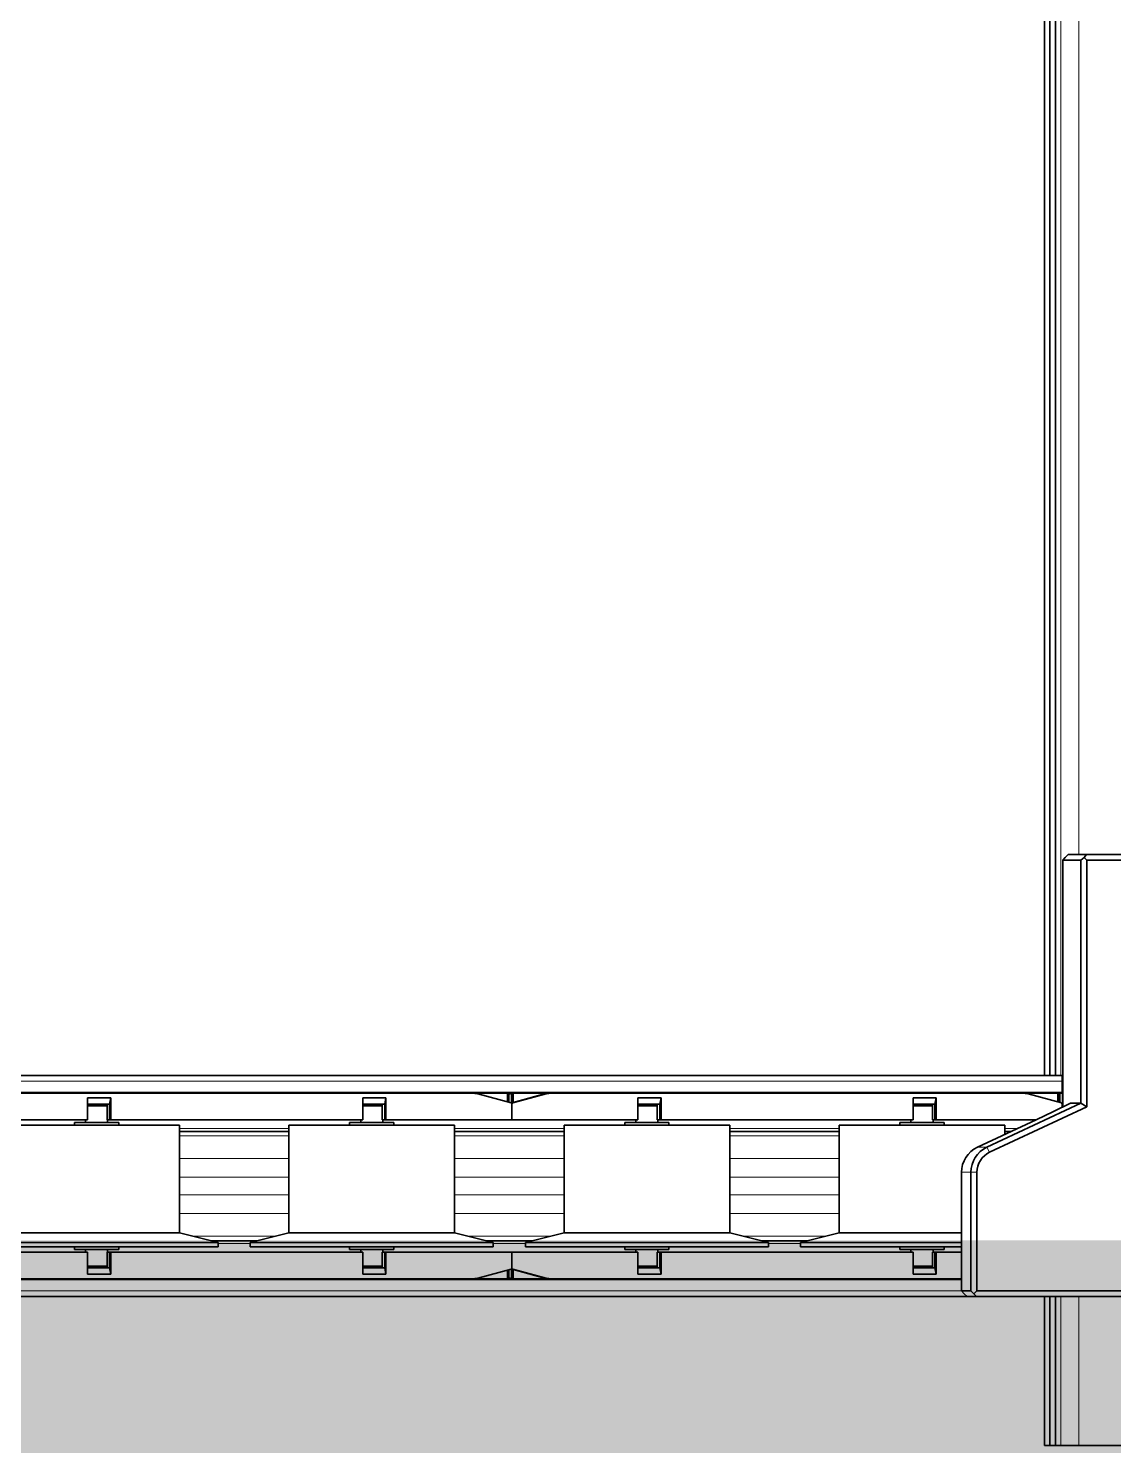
# Model space of a CAD drawing. Header units: inches. Extents: x 185496 to 352137, y 107182 to 179410.
# Drawn here: x 238216.6 to 238413.1, y 165410.5 to 165667.1 of the extents above; entities that cross this region are included whole.
import ezdxf

# ---------------------------------------------------------------- set-up
doc = ezdxf.new("R2010")
doc.units = ezdxf.units.IN
doc.header["$MEASUREMENT"] = 0
doc.layers.add('DIM', color=2, linetype='Continuous')
doc.layers.add('ZSX', color=4, linetype='Continuous')

# ---------------------------------------------------------------- blocks, each defined once
blk = doc.blocks.new('生产区')
at = {"layer": 'ZSX', "color": 0, "const_width": 0.35, "elevation": -1257.5994}
blk.add_lwpolyline([(120630.4528, 1544.4298), (120678.1725, 1544.4298)], dxfattribs=at)
blk = doc.blocks.new('liaojia')
at = {"color": 7, "lineweight": 35, "ltscale": 0.094638}
for p, q in [((800023.27, -279404.65), (800023.27, -279442.51)), ((800024.27, -279404.57), (800024.27, -279442.42))]:
    blk.add_line(p, q, dxfattribs=at)
at = {"color": 7, "lineweight": 35, "ltscale": 0.144448}
for p, q in [((800102.27, -279462.35), (800102.27, -279404.57)), ((800103.27, -279462.43), (800103.27, -279404.65))]:
    blk.add_line(p, q, dxfattribs=at)
at = {"color": 7, "lineweight": 35, "ltscale": 0.027893}
blk.add_line((800130.27, -279443.92), (800130.27, -279432.76), dxfattribs=at)
at = {"color": 7, "lineweight": 35, "ltscale": 0.001689}
for p, q in [((800023.77, -279442.96), (800023.27, -279442.51)), ((800023.77, -279446.36), (800024.27, -279446.82)), ((800102.77, -279462.89), (800103.27, -279462.43)), ((800102.77, -279464.67), (800102.27, -279465.13))]:
    blk.add_line(p, q, dxfattribs=at)
at = {"color": 7, "lineweight": 35, "ltscale": 0.00828}
for p, q in [((800023.27, -279445.82), (800023.27, -279442.51)), ((800024.27, -279446.82), (800024.27, -279443.51))]:
    blk.add_line(p, q, dxfattribs=at)
at = {"color": 7, "lineweight": 35, "ltscale": 0.001843}
for p, q in [((800023.77, -279442.96), (800024.27, -279442.42)), ((800023.77, -279442.96), (800024.27, -279443.51)), ((800023.77, -279446.36), (800023.27, -279445.82)), ((800102.77, -279462.89), (800102.27, -279462.35)), ((800102.77, -279462.89), (800102.27, -279463.43)), ((800102.77, -279464.67), (800103.27, -279464.13))]:
    blk.add_line(p, q, dxfattribs=at)
at = {"color": 7, "lineweight": 35, "ltscale": 0.111592}
blk.add_line((800024.27, -279442.42), (800068.91, -279442.42), dxfattribs=at)
at = {"color": 7, "lineweight": 35, "ltscale": 0.11}
blk.add_line((800024.27, -279443.51), (800068.27, -279443.51), dxfattribs=at)
at = {"color": 7, "lineweight": 35, "ltscale": 0.003142}
blk.add_line((800068.27, -279443.51), (800068.91, -279442.42), dxfattribs=at)
at = {"color": 7, "lineweight": 35, "ltscale": 0.004749}
blk.add_line((800068.27, -279445.41), (800068.27, -279443.51), dxfattribs=at)
at = {"color": 7, "lineweight": 35, "ltscale": 0.047058}
blk.add_line((800068.27, -279443.51), (800076.25, -279460.55), dxfattribs=at)
at = {"color": 7, "lineweight": 35, "ltscale": 0.048646}
blk.add_line((800068.91, -279442.42), (800077.16, -279460.05), dxfattribs=at)
at = {"color": 7, "lineweight": 13}
for p, q in [((800023.27, -279443.92), (799249.27, -279443.92)), ((800063.27, -279447.17), (799706.67, -279447.17)), ((800064.27, -279446.91), (800064.27, -280642.34)), ((800066.27, -279446.91), (800066.27, -280642.34)), ((800063.27, -279450.13), (799706.67, -279450.13)), ((800100.27, -279465.13), (800100.27, -280642.34)), ((800102.27, -279465.13), (800102.27, -280642.34))]:
    blk.add_line(p, q, dxfattribs=at)
at = {"color": 7, "lineweight": 13, "ltscale": 0.0675}
for p, q in [((800130.27, -279443.92), (800103.27, -279443.92)), ((800130.27, -279447.17), (800103.27, -279447.17)), ((800130.27, -279450.13), (800103.27, -279450.13))]:
    blk.add_line(p, q, dxfattribs=at)
at = {"color": 7, "lineweight": 35, "ltscale": 0.008125}
blk.add_line((800130.27, -279447.17), (800130.27, -279443.92), dxfattribs=at)
at = {"color": 7, "lineweight": 35}
for p, q in [((800063.27, -279448.14), (799706.67, -279448.14)), ((800063.27, -279446.99), (800063.27, -280642.43)), ((800066.47, -279446.92), (800066.47, -280642.36)), ((800063.27, -279449.15), (799706.67, -279449.15)), ((799706.67, -279450.14), (800063.27, -279450.14)), ((800063.27, -279449.31), (800063.27, -280642.59)), ((800103.27, -279464.13), (800103.27, -280642.43))]:
    blk.add_line(p, q, dxfattribs=at)
at = {"color": 7, "lineweight": 35, "ltscale": 0.111776}
blk.add_line((800024.27, -279446.82), (800068.98, -279446.82), dxfattribs=at)
at = {"color": 7, "lineweight": 35, "ltscale": 0.005}
blk.add_line((800064.27, -279446.91), (800066.27, -279446.91), dxfattribs=at)
at = {"color": 7, "lineweight": 13, "ltscale": 0.004327}
blk.add_line((800068.21, -279447.17), (800066.47, -279447.17), dxfattribs=at)
at = {"color": 7, "lineweight": 35, "ltscale": 0.000635622}
for p, q in [((800066.47, -279447.92), (800066.54, -279447.68)), ((800066.54, -279546.3), (800066.47, -279546.06)), ((800100.07, -279546.06), (800100.01, -279546.3))]:
    blk.add_line(p, q, dxfattribs=at)
at = {"color": 7, "lineweight": 35, "ltscale": 3.0899e-05}
blk.add_line((800066.47, -279447.88), (800066.49, -279447.88), dxfattribs=at)
at = {"color": 7, "lineweight": 35, "ltscale": 0.003818}
for p, q in [((800068.07, -279447.68), (800066.54, -279447.68)), ((800068.07, -279547.3), (800066.54, -279547.3)), ((800100.01, -279547.3), (800098.48, -279547.3))]:
    blk.add_line(p, q, dxfattribs=at)
at = {"color": 7, "lineweight": 35, "ltscale": 0.015631}
for p, q in [((800068.23, -279447.06), (800066.61, -279453.1)), ((800066.61, -279540.34), (800068.23, -279546.38)), ((800098.31, -279546.38), (800099.94, -279540.34)), ((800068.23, -279546.68), (800066.61, -279552.71)), ((800099.94, -279552.71), (800098.31, -279546.68))]:
    blk.add_line(p, q, dxfattribs=at)
at = {"color": 7, "lineweight": 35, "ltscale": 0.000567335}
blk.add_line((800066.62, -279447.68), (800066.67, -279447.46), dxfattribs=at)
at = {"color": 7, "lineweight": 35, "ltscale": 0.00363}
for p, q in [((800066.67, -279447.46), (800068.13, -279447.46)), ((800066.67, -279547.08), (800068.13, -279547.08)), ((800068.13, -279547.08), (800066.67, -279547.08))]:
    blk.add_line(p, q, dxfattribs=at)
at = {"color": 7, "lineweight": 35, "ltscale": 0.001505}
blk.add_line((800069.03, -279446.91), (800068.43, -279446.91), dxfattribs=at)
at = {"color": 7, "lineweight": 35, "ltscale": 0.0675}
for p, q in [((800130.27, -279448.14), (800103.27, -279448.14)), ((800130.27, -279449.15), (800103.27, -279449.15)), ((800103.27, -279450.14), (800130.27, -279450.14))]:
    blk.add_line(p, q, dxfattribs=at)
at = {"color": 7, "lineweight": 35, "ltscale": 0.002441}
for p, q in [((800130.27, -279448.14), (800130.27, -279447.17)), ((800130.27, -279450.13), (800130.27, -279449.15))]:
    blk.add_line(p, q, dxfattribs=at)
at = {"color": 7, "lineweight": 35, "ltscale": 0.002527}
blk.add_line((800130.27, -279449.15), (800130.27, -279448.14), dxfattribs=at)
at = {"color": 7, "lineweight": 35, "ltscale": 2.86102e-05}
blk.add_line((800130.27, -279450.14), (800130.27, -279450.13), dxfattribs=at)
at = {"color": 7, "lineweight": 35, "ltscale": 0.029397}
blk.add_line((800076.25, -279462.25), (800071.27, -279451.6), dxfattribs=at)
at = {"color": 7, "lineweight": 35, "ltscale": 0.045278}
blk.add_line((800071.27, -279451.61), (800071.27, -279469.72), dxfattribs=at)
at = {"color": 7, "lineweight": 35, "ltscale": 0.212965}
for p, q in [((800066.47, -279454.13), (800066.47, -279539.31)), ((800066.47, -279553.75), (800066.47, -279638.93)), ((800100.07, -279638.93), (800100.07, -279553.75))]:
    blk.add_line(p, q, dxfattribs=at)
at = {"color": 7, "lineweight": 13, "ltscale": 0.00565}
blk.add_line((800072.87, -279455.03), (800072.87, -279457.29), dxfattribs=at)
at = {"color": 7, "lineweight": 35, "ltscale": 0.00298}
blk.add_line((800073.37, -279456.1), (800073.37, -279457.29), dxfattribs=at)
at = {"color": 7, "lineweight": 35, "ltscale": 0.034232}
for p, q in [((800072.27, -279457.29), (800072.27, -279470.98)), ((800072.27, -279507.1), (800072.27, -279520.79)), ((800091.73, -279520.79), (800091.73, -279507.1)), ((800072.27, -279556.91), (800072.27, -279570.6)), ((800091.73, -279570.6), (800091.73, -279556.91)), ((800072.27, -279606.72), (800072.27, -279620.41)), ((800091.73, -279620.41), (800091.73, -279606.72))]:
    blk.add_line(p, q, dxfattribs=at)
at = {"color": 7, "lineweight": 35, "ltscale": 0.004145}
blk.add_line((800073.93, -279457.29), (800072.27, -279457.29), dxfattribs=at)
at = {"color": 7, "lineweight": 13, "ltscale": 0.002597}
blk.add_line((800076.25, -279460.55), (800077.16, -279460.05), dxfattribs=at)
at = {"color": 7, "lineweight": 13, "ltscale": 0.00424}
for p, q in [((800076.25, -279462.25), (800076.25, -279460.55)), ((800080.79, -279465.13), (800080.79, -279463.43))]:
    blk.add_line(p, q, dxfattribs=at)
at = {"color": 7, "lineweight": 13, "ltscale": 0.002708}
blk.add_line((800080.79, -279463.43), (800080.79, -279462.35), dxfattribs=at)
at = {"color": 7, "lineweight": 35, "ltscale": 0.053722}
for p, q in [((800080.79, -279462.35), (800102.27, -279462.35)), ((800080.79, -279463.43), (800102.27, -279463.43)), ((800102.27, -279465.13), (800080.79, -279465.13))]:
    blk.add_line(p, q, dxfattribs=at)
at = {"color": 7, "lineweight": 35, "ltscale": 0.00424}
for p, q in [((800102.27, -279465.13), (800102.27, -279463.43)), ((800103.27, -279464.13), (800103.27, -279462.43))]:
    blk.add_line(p, q, dxfattribs=at)
at = {"color": 7, "lineweight": 35, "ltscale": 0.01464}
blk.add_line((800091.73, -279470.98), (800091.73, -279465.13), dxfattribs=at)
at = {"color": 7, "lineweight": 35, "ltscale": 0.013115}
for p, q in [((800093.47, -279470.37), (800093.47, -279465.13)), ((800094.27, -279470.37), (800094.27, -279465.13))]:
    blk.add_line(p, q, dxfattribs=at)
at = {"color": 7, "lineweight": 35, "ltscale": 0.011491}
blk.add_line((800095.27, -279469.72), (800095.27, -279465.13), dxfattribs=at)
at = {"color": 7, "lineweight": 35, "ltscale": 0.185466}
blk.add_line((800100.07, -279539.31), (800100.07, -279465.13), dxfattribs=at)
at = {"color": 7, "lineweight": 35, "ltscale": 0.009128}
for p, q in [((800071.77, -279471.94), (800071.77, -279468.29)), ((800094.77, -279468.29), (800094.77, -279471.94)), ((800071.77, -279518.1), (800071.77, -279521.75)), ((800094.77, -279521.75), (800094.77, -279518.1)), ((800071.77, -279571.56), (800071.77, -279567.91)), ((800094.77, -279567.91), (800094.77, -279571.56))]:
    blk.add_line(p, q, dxfattribs=at)
at = {"color": 7, "lineweight": 35, "ltscale": 0.00125}
for p, q in [((800072.27, -279468.29), (800071.77, -279468.29)), ((800094.77, -279468.29), (800094.27, -279468.29)), ((800071.77, -279470.29), (800071.27, -279470.29)), ((800095.27, -279470.29), (800094.77, -279470.29)), ((800071.77, -279474.29), (800071.27, -279474.29)), ((800095.27, -279474.29), (800094.77, -279474.29)), ((800072.27, -279476.29), (800071.77, -279476.29)), ((800094.77, -279476.29), (800094.27, -279476.29)), ((800072.27, -279518.1), (800071.77, -279518.1)), ((800094.77, -279518.1), (800094.27, -279518.1)), ((800071.77, -279520.1), (800071.27, -279520.1)), ((800095.27, -279520.1), (800094.77, -279520.1)), ((800071.77, -279524.1), (800071.27, -279524.1)), ((800095.27, -279524.1), (800094.77, -279524.1)), ((800072.27, -279526.1), (800071.77, -279526.1)), ((800094.77, -279526.1), (800094.27, -279526.1)), ((800072.27, -279567.91), (800071.77, -279567.91)), ((800094.77, -279567.91), (800094.27, -279567.91)), ((800071.77, -279569.91), (800071.27, -279569.91)), ((800095.27, -279569.91), (800094.77, -279569.91)), ((800071.77, -279573.91), (800071.27, -279573.91)), ((800095.27, -279573.91), (800094.77, -279573.91)), ((800072.27, -279575.91), (800071.77, -279575.91)), ((800094.77, -279575.91), (800094.27, -279575.91)), ((800072.27, -279617.72), (800071.77, -279617.72)), ((800094.77, -279617.72), (800094.27, -279617.72)), ((800071.77, -279619.72), (800071.27, -279619.72)), ((800095.27, -279619.72), (800094.77, -279619.72)), ((800071.77, -279623.72), (800071.27, -279623.72)), ((800072.27, -279625.72), (800071.77, -279625.72)), ((800094.77, -279625.72), (800094.27, -279625.72)), ((800095.27, -279623.72), (800094.77, -279623.72))]:
    blk.add_line(p, q, dxfattribs=at)
at = {"color": 7, "lineweight": 35, "ltscale": 0.01046}
for p, q in [((800067.31, -279473.91), (800067.31, -279469.72)), ((800099.24, -279469.72), (800099.24, -279473.91)), ((800067.31, -279523.72), (800067.31, -279519.53)), ((800099.24, -279519.53), (800099.24, -279523.72)), ((800067.31, -279573.53), (800067.31, -279569.34)), ((800099.24, -279569.34), (800099.24, -279573.53)), ((800067.31, -279623.34), (800067.31, -279619.15)), ((800099.24, -279619.15), (800099.24, -279623.34))]:
    blk.add_line(p, q, dxfattribs=at)
at = {"color": 7, "lineweight": 35, "ltscale": 0.009914}
for p, q in [((800067.31, -279469.72), (800071.27, -279469.72)), ((800095.27, -279469.72), (800099.24, -279469.72)), ((800071.27, -279473.91), (800067.31, -279473.91)), ((800099.24, -279473.91), (800095.27, -279473.91)), ((800067.31, -279519.53), (800071.27, -279519.53)), ((800095.27, -279519.53), (800099.24, -279519.53)), ((800071.27, -279523.72), (800067.31, -279523.72)), ((800099.24, -279523.72), (800095.27, -279523.72)), ((800067.31, -279569.34), (800071.27, -279569.34)), ((800095.27, -279569.34), (800099.24, -279569.34)), ((800071.27, -279573.53), (800067.31, -279573.53)), ((800099.24, -279573.53), (800095.27, -279573.53)), ((800067.31, -279619.15), (800071.27, -279619.15)), ((800095.27, -279619.15), (800099.24, -279619.15)), ((800071.27, -279623.34), (800067.31, -279623.34)), ((800099.24, -279623.34), (800095.27, -279623.34))]:
    blk.add_line(p, q, dxfattribs=at)
at = {"color": 7, "lineweight": 35, "ltscale": 0.002965}
for p, q in [((800068.47, -279469.94), (800067.31, -279469.72)), ((800099.24, -279469.72), (800098.07, -279469.94)), ((800068.47, -279519.75), (800067.31, -279519.53)), ((800099.24, -279519.53), (800098.07, -279519.75)), ((800068.47, -279569.56), (800067.31, -279569.34)), ((800099.24, -279569.34), (800098.07, -279569.56)), ((800068.47, -279619.37), (800067.31, -279619.15)), ((800099.24, -279619.15), (800098.07, -279619.37))]:
    blk.add_line(p, q, dxfattribs=at)
at = {"color": 7, "lineweight": 35, "ltscale": 0.007}
for p, q in [((800068.47, -279469.94), (800071.27, -279469.94)), ((800095.27, -279469.94), (800098.07, -279469.94)), ((800068.47, -279519.75), (800071.27, -279519.75)), ((800098.07, -279519.75), (800095.27, -279519.75)), ((800068.47, -279569.56), (800071.27, -279569.56)), ((800095.27, -279569.56), (800098.07, -279569.56)), ((800068.47, -279619.37), (800071.27, -279619.37)), ((800098.07, -279619.37), (800095.27, -279619.37))]:
    blk.add_line(p, q, dxfattribs=at)
at = {"color": 7, "lineweight": 35, "ltscale": 0.009915}
for p, q in [((800068.47, -279469.94), (800068.47, -279473.91)), ((800098.07, -279473.91), (800098.07, -279469.94)), ((800068.47, -279523.72), (800068.47, -279519.75)), ((800098.07, -279519.75), (800098.07, -279523.72)), ((800068.47, -279569.56), (800068.47, -279573.53)), ((800098.07, -279573.53), (800098.07, -279569.56))]:
    blk.add_line(p, q, dxfattribs=at)
at = {"color": 7, "lineweight": 35, "ltscale": 0.000749969}
for p, q in [((800068.77, -279470.4), (800068.47, -279470.4)), ((800097.77, -279470.4), (800098.07, -279470.4)), ((800068.47, -279520.21), (800068.77, -279520.21)), ((800097.77, -279520.21), (800098.07, -279520.21)), ((800068.77, -279570.02), (800068.47, -279570.02)), ((800097.77, -279570.02), (800098.07, -279570.02)), ((800068.47, -279619.83), (800068.77, -279619.83)), ((800097.77, -279619.83), (800098.07, -279619.83))]:
    blk.add_line(p, q, dxfattribs=at)
at = {"color": 7, "lineweight": 35, "ltscale": 0.00625}
for p, q in [((800071.27, -279470.4), (800068.77, -279470.4)), ((800097.77, -279470.4), (800095.27, -279470.4)), ((800071.27, -279520.21), (800068.77, -279520.21)), ((800097.77, -279520.21), (800095.27, -279520.21)), ((800071.27, -279570.02), (800068.77, -279570.02)), ((800097.77, -279570.02), (800095.27, -279570.02)), ((800071.27, -279619.83), (800068.77, -279619.83)), ((800097.77, -279619.83), (800095.27, -279619.83))]:
    blk.add_line(p, q, dxfattribs=at)
at = {"color": 7, "lineweight": 35, "ltscale": 0.004289}
for p, q in [((800068.77, -279472.12), (800068.77, -279470.4)), ((800097.77, -279470.4), (800097.77, -279472.12)), ((800068.77, -279521.93), (800068.77, -279520.21)), ((800097.77, -279520.21), (800097.77, -279521.93)), ((800068.77, -279571.73), (800068.77, -279570.02)), ((800097.77, -279570.02), (800097.77, -279571.73)), ((800068.77, -279621.54), (800068.77, -279619.83)), ((800097.77, -279619.83), (800097.77, -279621.54))]:
    blk.add_line(p, q, dxfattribs=at)
at = {"color": 7, "lineweight": 35, "ltscale": 0.00055542}
for p, q in [((800071.27, -279469.72), (800071.27, -279469.94)), ((800095.27, -279469.94), (800095.27, -279469.72)), ((800071.27, -279519.53), (800071.27, -279519.75)), ((800095.27, -279519.75), (800095.27, -279519.53)), ((800071.27, -279569.34), (800071.27, -279569.56)), ((800095.27, -279569.56), (800095.27, -279569.34)), ((800071.27, -279619.15), (800071.27, -279619.37)), ((800095.27, -279619.37), (800095.27, -279619.15))]:
    blk.add_line(p, q, dxfattribs=at)
at = {"color": 7, "lineweight": 35, "ltscale": 0.001138}
for p, q in [((800071.27, -279469.94), (800071.27, -279470.4)), ((800095.27, -279470.4), (800095.27, -279469.94)), ((800071.27, -279519.75), (800071.27, -279520.21)), ((800095.27, -279520.21), (800095.27, -279519.75)), ((800071.27, -279569.56), (800071.27, -279570.02)), ((800095.27, -279570.02), (800095.27, -279569.56)), ((800071.27, -279619.37), (800071.27, -279619.83)), ((800095.27, -279619.83), (800095.27, -279619.37))]:
    blk.add_line(p, q, dxfattribs=at)
at = {"color": 7, "lineweight": 35, "ltscale": 0.010872}
for p, q in [((800071.77, -279476.29), (800071.77, -279471.94)), ((800094.77, -279471.94), (800094.77, -279476.29)), ((800071.77, -279521.75), (800071.77, -279526.1)), ((800094.77, -279526.1), (800094.77, -279521.75)), ((800071.77, -279575.91), (800071.77, -279571.56)), ((800094.77, -279571.56), (800094.77, -279575.91)), ((800071.77, -279621.37), (800071.77, -279625.72)), ((800094.77, -279625.72), (800094.77, -279621.37))]:
    blk.add_line(p, q, dxfattribs=at)
at = {"color": 7, "lineweight": 35, "ltscale": 0.040768}
for p, q in [((800072.27, -279470.98), (800072.27, -279487.29)), ((800091.73, -279487.29), (800091.73, -279470.98)), ((800072.27, -279520.79), (800072.27, -279537.1)), ((800091.73, -279537.1), (800091.73, -279520.79)), ((800072.27, -279570.6), (800072.27, -279586.91)), ((800091.73, -279586.91), (800091.73, -279570.6)), ((800072.27, -279636.72), (800072.27, -279620.41)), ((800091.73, -279636.72), (800091.73, -279620.41))]:
    blk.add_line(p, q, dxfattribs=at)
at = {"color": 7, "lineweight": 35, "ltscale": 0.059793}
for p, q in [((800093.47, -279494.29), (800093.47, -279470.37)), ((800094.27, -279494.29), (800094.27, -279470.37)), ((800093.47, -279544.1), (800093.47, -279520.18)), ((800094.27, -279544.1), (800094.27, -279520.18)), ((800093.47, -279593.91), (800093.47, -279569.99)), ((800094.27, -279593.91), (800094.27, -279569.99)), ((800093.47, -279643.72), (800093.47, -279619.8)), ((800094.27, -279643.72), (800094.27, -279619.8))]:
    blk.add_line(p, q, dxfattribs=at)
at = {"color": 7, "lineweight": 35, "ltscale": 0.004478}
for p, q in [((800068.77, -279473.91), (800068.77, -279472.12)), ((800097.77, -279472.12), (800097.77, -279473.91)), ((800068.77, -279523.72), (800068.77, -279521.93)), ((800097.77, -279521.93), (800097.77, -279523.72)), ((800068.77, -279573.53), (800068.77, -279571.73)), ((800097.77, -279571.73), (800097.77, -279573.53)), ((800068.77, -279623.34), (800068.77, -279621.54)), ((800097.77, -279621.54), (800097.77, -279623.34))]:
    blk.add_line(p, q, dxfattribs=at)
at = {"color": 7, "lineweight": 35, "ltscale": 0.114064}
for p, q in [((800071.27, -279473.91), (800071.27, -279519.53)), ((800095.27, -279519.53), (800095.27, -279473.91)), ((800071.27, -279573.53), (800071.27, -279619.15)), ((800095.27, -279619.15), (800095.27, -279573.53))]:
    blk.add_line(p, q, dxfattribs=at)
at = {"color": 7, "lineweight": 35, "ltscale": 0.048637}
for p, q in [((800091.73, -279487.29), (800072.27, -279487.29)), ((800091.73, -279507.1), (800072.27, -279507.1)), ((800091.73, -279537.1), (800072.27, -279537.1)), ((800091.73, -279556.91), (800072.27, -279556.91)), ((800091.73, -279586.91), (800072.27, -279586.91)), ((800091.73, -279606.72), (800072.27, -279606.72))]:
    blk.add_line(p, q, dxfattribs=at)
at = {"color": 7, "lineweight": 13, "ltscale": 0.049524}
for p, q in [((800072.87, -279487.29), (800072.87, -279507.1)), ((800074.19, -279487.29), (800074.19, -279507.1)), ((800078.31, -279487.29), (800078.31, -279507.1)), ((800081.67, -279487.29), (800081.67, -279507.1)), ((800084.88, -279487.29), (800084.88, -279507.1)), ((800088.24, -279487.29), (800088.24, -279507.1)), ((800072.87, -279537.1), (800072.87, -279556.91)), ((800074.19, -279537.1), (800074.19, -279556.91)), ((800078.31, -279537.1), (800078.31, -279556.91)), ((800081.67, -279537.1), (800081.67, -279556.91)), ((800084.88, -279537.1), (800084.88, -279556.91)), ((800088.24, -279537.1), (800088.24, -279556.91)), ((800072.87, -279586.91), (800072.87, -279606.72)), ((800074.19, -279586.91), (800074.19, -279606.72)), ((800078.31, -279586.91), (800078.31, -279606.72)), ((800081.67, -279586.91), (800081.67, -279606.72)), ((800084.88, -279586.91), (800084.88, -279606.72)), ((800088.24, -279586.91), (800088.24, -279606.72))]:
    blk.add_line(p, q, dxfattribs=at)
at = {"color": 7, "lineweight": 35, "ltscale": 0.049524}
for p, q in [((800073.37, -279487.29), (800073.37, -279507.1)), ((800073.37, -279537.1), (800073.37, -279556.91)), ((800073.37, -279586.91), (800073.37, -279606.72))]:
    blk.add_line(p, q, dxfattribs=at)
at = {"color": 7, "lineweight": 35, "ltscale": 0.018036}
for p, q in [((800091.73, -279487.29), (800093.47, -279494.29)), ((800091.73, -279507.1), (800093.47, -279500.1)), ((800091.73, -279537.1), (800093.47, -279544.1)), ((800091.73, -279556.91), (800093.47, -279549.91)), ((800091.73, -279586.91), (800093.47, -279593.91)), ((800091.73, -279606.72), (800093.47, -279599.72))]:
    blk.add_line(p, q, dxfattribs=at)
at = {"color": 7, "lineweight": 13, "ltscale": 0.036825}
for p, q in [((800092.36, -279489.83), (800092.36, -279504.56)), ((800092.36, -279539.64), (800092.36, -279554.37)), ((800092.36, -279589.45), (800092.36, -279604.18))]:
    blk.add_line(p, q, dxfattribs=at)
at = {"color": 7, "lineweight": 35, "ltscale": 0.020541}
for p, q in [((800093.17, -279493.09), (800093.17, -279501.3)), ((800093.17, -279542.9), (800093.17, -279551.11)), ((800093.17, -279592.71), (800093.17, -279600.92))]:
    blk.add_line(p, q, dxfattribs=at)
at = {"color": 7, "lineweight": 35, "ltscale": 0.002}
for p, q in [((800094.27, -279494.29), (800093.47, -279494.29)), ((800094.27, -279500.1), (800093.47, -279500.1)), ((800094.27, -279544.1), (800093.47, -279544.1)), ((800094.27, -279549.91), (800093.47, -279549.91)), ((800094.27, -279593.91), (800093.47, -279593.91)), ((800094.27, -279599.72), (800093.47, -279599.72))]:
    blk.add_line(p, q, dxfattribs=at)
at = {"color": 7, "lineweight": 13, "ltscale": 0.014524}
for p, q in [((800093.67, -279494.29), (800093.67, -279500.1)), ((800093.67, -279544.1), (800093.67, -279549.91)), ((800093.67, -279593.91), (800093.67, -279599.72))]:
    blk.add_line(p, q, dxfattribs=at)
at = {"color": 7, "lineweight": 35, "ltscale": 0.050206}
for p, q in [((800093.47, -279520.18), (800093.47, -279500.1)), ((800094.27, -279520.18), (800094.27, -279500.1)), ((800093.47, -279569.99), (800093.47, -279549.91)), ((800094.27, -279569.99), (800094.27, -279549.91)), ((800093.47, -279619.8), (800093.47, -279599.72)), ((800094.27, -279619.8), (800094.27, -279599.72))]:
    blk.add_line(p, q, dxfattribs=at)
at = {"color": 7, "lineweight": 35, "ltscale": 0.057032}
for p, q in [((800071.27, -279523.72), (800071.27, -279546.53)), ((800095.27, -279546.53), (800095.27, -279523.72)), ((800071.27, -279546.53), (800071.27, -279569.34)), ((800095.27, -279569.34), (800095.27, -279546.53)), ((800071.27, -279623.34), (800071.27, -279646.15)), ((800095.27, -279646.15), (800095.27, -279623.34))]:
    blk.add_line(p, q, dxfattribs=at)
at = {"color": 7, "lineweight": 35, "ltscale": 4.15802e-05}
blk.add_line((800066.47, -279539.31), (800066.47, -279539.33), dxfattribs=at)
at = {"color": 7, "lineweight": 13, "ltscale": 0.000675583}
for p, q in [((800066.61, -279540.61), (800066.61, -279540.34)), ((800099.94, -279540.34), (800099.94, -279540.61))]:
    blk.add_line(p, q, dxfattribs=at)
at = {"color": 7, "lineweight": 35, "ltscale": 0.014723}
for p, q in [((800068.14, -279546.3), (800066.61, -279540.61)), ((800099.94, -279540.61), (800098.41, -279546.3))]:
    blk.add_line(p, q, dxfattribs=at)
at = {"color": 7, "lineweight": 35, "ltscale": 0.000675583}
blk.add_line((800100.07, -279539.58), (800100.07, -279539.31), dxfattribs=at)
at = {"color": 7, "lineweight": 35, "ltscale": 0.036052}
blk.add_line((800100.07, -279539.32), (800100.07, -279553.75), dxfattribs=at)
at = {"color": 7, "lineweight": 35, "ltscale": 0.004}
for p, q in [((800066.54, -279546.3), (800068.14, -279546.3)), ((800098.41, -279546.3), (800100.01, -279546.3))]:
    blk.add_line(p, q, dxfattribs=at)
at = {"color": 7, "lineweight": 35, "ltscale": 0.000697327}
for p, q in [((800066.54, -279546.58), (800066.54, -279546.3)), ((800100.01, -279546.3), (800100.01, -279546.58))]:
    blk.add_line(p, q, dxfattribs=at)
at = {"color": 7, "lineweight": 35, "ltscale": 0.000907396}
blk.add_line((800068.23, -279546.6), (800068.14, -279546.25), dxfattribs=at)
at = {"color": 7, "lineweight": 35, "ltscale": 0.000130844}
for p, q in [((800068.14, -279546.3), (800068.14, -279546.25)), ((800098.41, -279546.25), (800098.41, -279546.3))]:
    blk.add_line(p, q, dxfattribs=at)
at = {"color": 7, "lineweight": 13, "ltscale": 0.000544739}
for p, q in [((800068.23, -279546.38), (800068.23, -279546.6)), ((800098.31, -279546.6), (800098.31, -279546.38))]:
    blk.add_line(p, q, dxfattribs=at)
at = {"color": 7, "lineweight": 35, "ltscale": 0.000907297}
blk.add_line((800098.41, -279546.25), (800098.31, -279546.6), dxfattribs=at)
at = {"color": 7, "lineweight": 35, "ltscale": 0.001135}
for p, q in [((800066.47, -279546.62), (800066.6, -279547.06)), ((800099.95, -279547.06), (800100.07, -279546.62))]:
    blk.add_line(p, q, dxfattribs=at)
at = {"color": 7, "lineweight": 35, "ltscale": 0.000635253}
for p, q in [((800066.47, -279547.54), (800066.54, -279547.3)), ((800100.01, -279547.3), (800100.07, -279547.54))]:
    blk.add_line(p, q, dxfattribs=at)
at = {"color": 7, "lineweight": 35, "ltscale": 0.004222}
for p, q in [((800068.23, -279546.58), (800066.54, -279546.58)), ((800100.01, -279546.58), (800098.32, -279546.58))]:
    blk.add_line(p, q, dxfattribs=at)
at = {"color": 7, "lineweight": 35, "ltscale": 0.001289}
for p, q in [((800066.67, -279547.08), (800066.54, -279546.58)), ((800100.01, -279546.58), (800099.87, -279547.08))]:
    blk.add_line(p, q, dxfattribs=at)
at = {"color": 7, "lineweight": 13, "ltscale": 0.000175858}
for p, q in [((800066.6, -279546.99), (800066.6, -279547.06)), ((800099.95, -279546.99), (800099.95, -279547.06))]:
    blk.add_line(p, q, dxfattribs=at)
at = {"color": 7, "lineweight": 35, "ltscale": 0.000494132}
blk.add_line((800066.6, -279546.99), (800066.65, -279547.18), dxfattribs=at)
at = {"color": 7, "lineweight": 35, "ltscale": 0.000567703}
blk.add_line((800066.62, -279547.3), (800066.67, -279547.08), dxfattribs=at)
at = {"color": 7, "lineweight": 35, "ltscale": 0.007116}
for p, q in [((800071.27, -279546.53), (800068.43, -279546.53)), ((800068.43, -279546.53), (800071.27, -279546.53))]:
    blk.add_line(p, q, dxfattribs=at)
at = {"color": 7, "lineweight": 35, "ltscale": 0.007117}
for p, q in [((800098.12, -279546.53), (800095.27, -279546.53)), ((800095.27, -279546.53), (800098.12, -279546.53))]:
    blk.add_line(p, q, dxfattribs=at)
at = {"color": 7, "lineweight": 35, "ltscale": 0.000544739}
blk.add_line((800095.27, -279546.75), (800095.27, -279546.53), dxfattribs=at)
at = {"color": 7, "lineweight": 35, "ltscale": 0.000827789}
blk.add_line((800095.27, -279547.08), (800095.27, -279546.75), dxfattribs=at)
at = {"color": 7, "lineweight": 35, "ltscale": 0.000522995}
blk.add_line((800095.27, -279547.29), (800095.27, -279547.08), dxfattribs=at)
at = {"color": 7, "lineweight": 35, "ltscale": 0.003631}
for p, q in [((800098.42, -279547.08), (800099.87, -279547.08)), ((800099.87, -279547.08), (800098.42, -279547.08))]:
    blk.add_line(p, q, dxfattribs=at)
at = {"color": 7, "lineweight": 35, "ltscale": 0.000567604}
blk.add_line((800099.87, -279547.08), (800099.93, -279547.3), dxfattribs=at)
at = {"color": 7, "lineweight": 35, "ltscale": 0.000494231}
blk.add_line((800099.9, -279547.18), (800099.95, -279546.99), dxfattribs=at)
at = {"color": 7, "lineweight": 35, "ltscale": 0.009129}
for p, q in [((800071.77, -279617.72), (800071.77, -279621.37)), ((800094.77, -279621.37), (800094.77, -279617.72))]:
    blk.add_line(p, q, dxfattribs=at)
at = {"color": 7, "lineweight": 35, "ltscale": 0.009916}
for p, q in [((800068.47, -279623.34), (800068.47, -279619.37)), ((800098.07, -279619.37), (800098.07, -279623.34))]:
    blk.add_line(p, q, dxfattribs=at)
at = {"color": 7, "lineweight": 35}
blk.add_lwpolyline([(800068.27, -279445.41), (800069.8, -279448.5), (800071.27, -279451.6)], dxfattribs=at)
for centre, start, end in [((800066.94, -279546.97), 195.3089, 213.3427), ((800099.61, -279546.97), 326.6609, 344.6887)]:
    blk.add_arc(centre, 0.361, start, end, dxfattribs=at)
for centre, major_axis, ratio, start_param, end_param in [((800064.27, -279446.99), (1, 0), 0.087156, 1.570796, 3.141593), ((800066.27, -279446.92), (0.2, 0), 0.087156, 6.283185, 7.853982), ((800068.43, -279447.11), (-0.2, 0), 0.996195, 4.712389, 6.021386), ((800070.47, -279454.13), (-4, 0), 0.996195, 6.021386, 6.283185), ((800080.79, -279458.45), (5, 0), 0.996195, 3.577925, 4.712389), ((800080.79, -279458.36), (4, 0), 0.996195, 3.577925, 4.712389), ((800080.79, -279460.15), (5, 0), 0.996195, 3.577925, 4.712389), ((800070.47, -279539.31), (-4, 0), 0.996195, 6.283185, 6.544985), ((800070.47, -279539.58), (4, 0), 0.996195, 3.141593, 3.403392), ((800096.07, -279539.31), (-4, 0), 0.996195, 2.879793, 3.141593), ((800096.07, -279539.58), (-4, 0), 0.996195, 2.879793, 3.141593), ((800068.43, -279546.33), (-0.2, 0), 0.996195, 0.261799, 1.570796), ((800098.12, -279546.33), (-0.2, 0), 0.996195, 1.570796, 2.879793), ((800068.43, -279546.73), (-0.2, 0), 0.996195, 4.712389, 6.021386), ((800068.43, -279546.55), (0.2, 0), 0.996195, 3.403392, 3.611908), ((800098.12, -279546.73), (-0.2, 0), 0.996195, 3.403392, 4.712389), ((800098.12, -279546.55), (0.2, 0), 0.996195, 5.81289, 6.021386), ((800070.47, -279553.75), (-4, 0), 0.996195, 6.021386, 6.283185), ((800096.07, -279553.75), (-4, 0), 0.996195, 3.141593, 3.403392)]:
    blk.add_ellipse(centre, major_axis=major_axis, ratio=ratio, start_param=start_param, end_param=end_param, dxfattribs=at)

msp = doc.modelspace()

# ---------------------------------------------------------------- block references
at = {"color": 30, "rotation": 270}
msp.add_blockref('liaojia', (517850.65, 965540.76, 276290.76), dxfattribs=at)
at = {"layer": 'DIM', "xscale": 150, "yscale": 150, "zscale": 150}
msp.add_blockref('生产区', (-17863053.45, -66243.05, 276290.76), dxfattribs=at)

doc.saveas('drawing.dxf')
